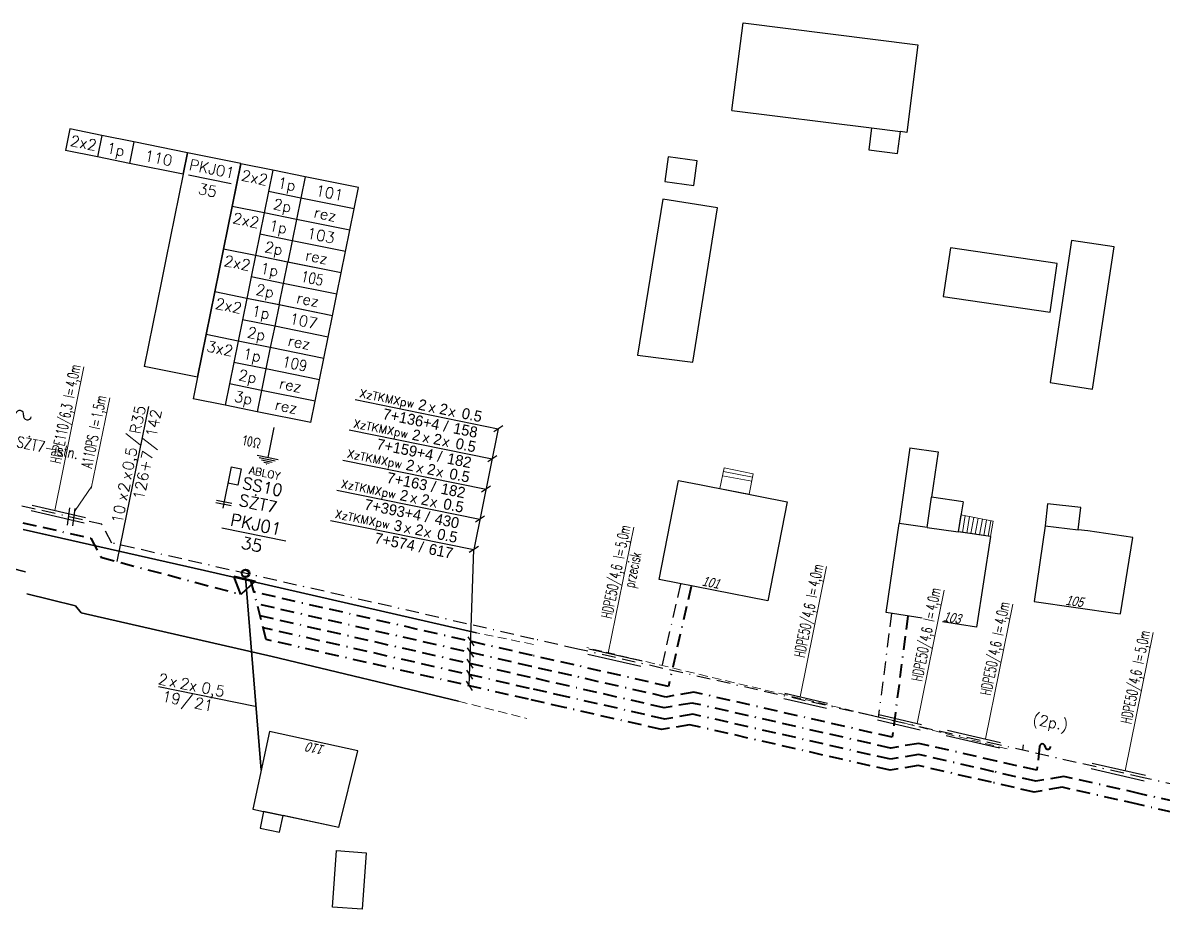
# Model space of a CAD drawing. Header units: millimetres. Extents: x 4848043 to 9699780, y 5827542 to 11659147.
# Drawn here: x 4850410.4 to 4850535.8, y 5827627.9 to 5827725.5 of the extents above; entities that cross this region are included whole.
import ezdxf
from ezdxf.enums import TextEntityAlignment as Align

# ---------------------------------------------------------------- set-up
doc = ezdxf.new("R2010")
doc.units = ezdxf.units.MM
doc.header["$MEASUREMENT"] = 0
for name, pattern in [('0', [0]), ('BORDER', [1.75, 0.5, -0.25, 0.5, -0.25, 0, -0.25]), ('KOJ', [0]), ('KOU', [1.5, 1, -0.5]), ('SCH', [0])]:
    doc.linetypes.add(name, pattern=pattern)
doc.layers.get('0').update_dxf_attribs({"lineweight": 18})
for name, color, linetype, lineweight in [('EADTD_T_0', 7, '0', 18), ('EBTPO_L_6', 9, '0', 18), ('EBUPP_L_3', 6, '0', 25), ('SDRPK_L_0', 7, '0', 35), ('SDRPK_L_1', 7, 'KOU', 18), ('TEL kable doziemne proj.', 32, 'BORDER', 30), ('TEL rury', 6, 'Continuous', 30), ('TEL rury opis', 6, 'Continuous', 20), ('TES kable doziemne proj.', 4, 'BORDER', 40), ('TES kable napow. proj.', 241, 'LIN_NAPOW_PROJ', 35), ('TES zakończenia projektowane', 4, 'Continuous', 40), ('TES złącza projektowane', 4, 'Continuous', 40), ('UZB słupy telefoniczne', 32, 'Continuous', 30)]:
    doc.layers.add(name, color=color, linetype=linetype, lineweight=lineweight)
for name, color, linetype in [('NR-RYS @ 1', 7, 'Continuous'), ('OPIS_KABLA', 30, 'Continuous'), ('OPIS_RURY', 6, 'Continuous'), ('RURY-ISTN', 6, 'Continuous'), ('TES opisy kabli abon.', 30, 'Continuous'), ('TES opisy kabli rozdz.', 30, 'Continuous'), ('TES opisy zakończeń', 30, 'Continuous'), ('TES rury', 6, 'Continuous'), ('TES słup. PD', 6, 'Continuous')]:
    doc.layers.add(name, color=color, linetype=linetype)
doc.styles.add('ROMANS', font='simplex.shx')
doc.styles.add('SIMPLEX', font='simplex.shx', dxfattribs={"width": 0.8, "height": 1.5})
doc.styles.get("Standard").update_dxf_attribs({"font": 'txt', "width": 0.8, "oblique": 15})
doc.linetypes.add('LIN_NAPOW_PROJ', pattern='A,0.0001,-0.4,[136,l_napow.shx,S=0.1,R=0,X=-0.4,Y=0],-0.2,[137,l_napow.shx,S=0.1,R=0,X=-0.2,Y=0],-0.2', length=0.8001)

# ---------------------------------------------------------------- blocks, each defined once
blk = doc.blocks.new('TR-SL1')
blk.add_circle((0, 0), 0.5)
blk = doc.blocks.new('RE-PP')
for centre, start, end in [((0, 0.25), 90, 270), ((0, 0.75), 270, 90)]:
    blk.add_arc(centre, 0.25, start, end)
blk = doc.blocks.new('KBR-SL1P')
for p, q in [((0, 0), (-1, 1.48)), ((-1, 1.48), (1, 1.48)), ((1, 1.48), (0, 0))]:
    blk.add_line(p, q)
blk.add_circle((0, 1.98), 0.35)
blk = doc.blocks.new('KB-RZP')
at = {"style": 'SIMPLEX'}
for s, p in [('/', (0.5, 0.39)), ('x', (-4.75, 0.25)), ('x', (-2.78, 0.25))]:
    blk.add_text(s, height=1, dxfattribs=at).set_placement(p)
for tag, p in [('POJ-KAB', (-5.16, 0.25)), ('DL-KAB', (0.19, -1.25))]:
    blk.add_attdef(tag, text='', height=1, dxfattribs=at).set_placement(p, align=Align.RIGHT)
for tag, p in [('KONS-KAB', (-3.5, 0.25)), ('SR-ZYL', (-0.85, 0.25)), ('SEP', (0.84, -1.25))]:
    blk.add_attdef(tag, text='', height=1, dxfattribs=at).set_placement(p, align=Align.CENTER)
for tag, p in [('NR-KAB', (1.5, 0.25)), ('DL-MON', (1.5, -1.25))]:
    blk.add_attdef(tag, p, '', height=1, dxfattribs=at)
at = {"style": 'SIMPLEX', "flags": 1}
blk.add_attdef('TYP-KAB', text='', height=0.5, dxfattribs=at).set_placement((-8.41, 0.25), align=Align.RIGHT)
blk.add_attdef('REJ-SZAF', (7.64, 0.25), '', height=0.5, dxfattribs=at)
blk = doc.blocks.new('KB-IWP')
at = {"style": 'SIMPLEX'}
for p in [(-1.22, 0.25), (0.64, 0.25)]:
    blk.add_text('x', height=1, dxfattribs=at).set_placement(p, align=Align.RIGHT)
for tag, p in [('POJ-KAB', (-2.13, 0.25)), ('DL-KAB', (-0.62, -1.25))]:
    blk.add_attdef(tag, text='', height=1, dxfattribs=at).set_placement(p, align=Align.RIGHT)
for tag, p in [('KONS-KAB', (-0.52, 0.25)), ('SR-ZYL', (2.12, 0.25)), ('SEP', (-0.02, -1.25))]:
    blk.add_attdef(tag, text='', height=1, dxfattribs=at).set_placement(p, align=Align.CENTER)
at = {"style": 'SIMPLEX', "flags": 1}
blk.add_attdef('TYP-KAB', text='', height=0.5, dxfattribs=at).set_placement((-6.02, 0.25), align=Align.RIGHT)
blk.add_attdef('REJ-SZAF', (6.39, 0.25), '', height=0.5, dxfattribs=at)
at = {"style": 'SIMPLEX'}
blk.add_attdef('DL-MON', (0.7, -1.25), '', height=1, dxfattribs=at)
blk = doc.blocks.new('OB')
at = {"style": 'ROMANS', "width": 0.6}
blk.add_text('l=', height=2, dxfattribs=at).set_placement((9.86, 0.18))
for tag, p in [('OB_TYP', (8.68, 0.18)), ('OB_SW', (11.54, -2.76))]:
    blk.add_attdef(tag, text='', height=2, dxfattribs=at).set_placement(p, align=Align.RIGHT)
blk.add_attdef('OB_DL', (11.91, 0.18), '', height=2, dxfattribs=at)
blk = doc.blocks.new('KBR-ZP2')
blk.add_line((-4, 2), (4, 2))
at = {"style": 'SIMPLEX'}
for tag, p in [('REJ-SZAF', (0, 2.5)), ('NR-ZAK', (0, 0))]:
    blk.add_attdef(tag, text='', height=1.5, dxfattribs=at).set_placement(p, align=Align.CENTER)
blk = doc.blocks.new('*U124')
for p, q in [((10, 0), (0, 0)), ((0, 0), (0, -4)), ((10, -4), (10, 0)), ((0, -4), (0, -8)), ((9, -4), (1, -4)), ((10, -8), (10, -4)), ((0, -8), (0, -12)), ((10, -12), (10, -8)), ((0, -12), (0, -16)), ((10, -16), (10, -12)), ((0, -16), (0, -20)), ((10, -20), (10, -16)), ((0, -20), (0, -24)), ((10, -24), (10, -20)), ((0, -24), (0, -28)), ((10, -28), (10, -24)), ((0, -28), (0, -32)), ((10, -32), (10, -28)), ((0, -32), (0, -36)), ((10, -36), (10, -32)), ((0, -36), (0, -40)), ((10, -40), (10, -36)), ((10, -40), (0, -40))]:
    blk.add_line(p, q)
at = {"style": 'SIMPLEX'}
for tag, p in [('SZAFA', (5, -2)), ('PUNKT', (5, -6))]:
    blk.add_attdef(tag, text='', height=2, dxfattribs=at).set_placement(p, align=Align.MIDDLE_CENTER)
blk = doc.blocks.new('*U136')
for p, q in [((6, 0), (0, 0)), ((0, 0), (0, -4)), ((6, 0), (6, -4)), ((12, 0), (6, 0)), ((22, 0), (12, 0)), ((12, 0), (12, -4)), ((22, -4), (22, 0)), ((6, -4), (0, -4)), ((12, -4), (6, -4)), ((22, -4), (12, -4))]:
    blk.add_line(p, q)
at = {"style": 'SIMPLEX'}
for s, p in [('2x2', (3, -2)), ('1p', (9, -2))]:
    blk.add_text(s, height=2, dxfattribs=at).set_placement(p, align=Align.MIDDLE_CENTER)
blk.add_attdef('PARA1', text='', height=2, dxfattribs=at).set_placement((17, -2), align=Align.MIDDLE_CENTER)
blk = doc.blocks.new('*U123')
for p, q in [((6, 0), (0, 0)), ((0, 0), (0, -4)), ((6, 0), (6, -4)), ((12, 0), (6, 0)), ((22, 0), (12, 0)), ((12, 0), (12, -4)), ((22, -4), (22, 0)), ((0, -4), (0, -8)), ((6, -4), (6, -8)), ((12, -4), (6, -4)), ((22, -4), (12, -4)), ((12, -4), (12, -8)), ((22, -8), (22, -4)), ((6, -8), (0, -8)), ((12, -8), (6, -8)), ((22, -8), (12, -8))]:
    blk.add_line(p, q)
at = {"style": 'SIMPLEX'}
for s, p in [('2x2', (3, -2)), ('1p', (9, -2)), ('2p', (9, -6))]:
    blk.add_text(s, height=2, dxfattribs=at).set_placement(p, align=Align.MIDDLE_CENTER)
for tag, p in [('PARA1', (17, -2)), ('PARA2', (17, -6))]:
    blk.add_attdef(tag, text='', height=2, dxfattribs=at).set_placement(p, align=Align.MIDDLE_CENTER)
blk = doc.blocks.new('*U125')
for p, q in [((6, 0), (0, 0)), ((0, 0), (0, -8)), ((6, 0), (6, -4)), ((12, 0), (6, 0)), ((22, 0), (12, 0)), ((12, 0), (12, -4)), ((22, -4), (22, 0)), ((6, -4), (6, -8)), ((12, -4), (6, -4)), ((22, -4), (12, -4)), ((12, -4), (12, -8)), ((22, -8), (22, -4)), ((0, -8), (0, -12)), ((6, -8), (6, -12)), ((12, -8), (6, -8)), ((22, -8), (12, -8)), ((12, -8), (12, -12)), ((22, -12), (22, -8)), ((6, -12), (0, -12)), ((12, -12), (6, -12)), ((22, -12), (12, -12))]:
    blk.add_line(p, q)
at = {"style": 'SIMPLEX'}
for s, p in [('3x2', (3, -2)), ('1p', (9, -2)), ('2p', (9, -6)), ('3p', (9, -10))]:
    blk.add_text(s, height=2, dxfattribs=at).set_placement(p, align=Align.MIDDLE_CENTER)
for tag, p in [('PARA1', (17, -2)), ('PARA2', (17, -6)), ('PARA3', (17, -10))]:
    blk.add_attdef(tag, text='', height=2, dxfattribs=at).set_placement(p, align=Align.MIDDLE_CENTER)

msp = doc.modelspace()

# ---------------------------------------------------------------- linework, layer by layer
at = {"layer": 'EBTPO_L_6', "linetype": 'SCH'}
for p, q in [((4850487.09, 5827674.23), (4850487.55, 5827676.49)), ((4850490.75, 5827675.86), (4850487.55, 5827676.49)), ((4850487.38, 5827675.64), (4850490.59, 5827675.02)), ((4850487.47, 5827676.1), (4850490.68, 5827675.48)), ((4850490.31, 5827673.59), (4850490.75, 5827675.86)), ((4850490.31, 5827673.59), (4850487.09, 5827674.23)), ((4850513.28, 5827669.46), (4850513.6, 5827671.33)), ((4850513.6, 5827671.33), (4850517.15, 5827670.62)), ((4850514.07, 5827671.24), (4850513.76, 5827669.39)), ((4850514.55, 5827671.14), (4850514.24, 5827669.32)), ((4850515.01, 5827671.05), (4850514.7, 5827669.26)), ((4850515.49, 5827670.96), (4850515.18, 5827669.19)), ((4850515.96, 5827670.87), (4850515.66, 5827669.12)), ((4850516.42, 5827670.76), (4850516.13, 5827669.05)), ((4850516.9, 5827670.67), (4850516.61, 5827668.99)), ((4850516.86, 5827668.95), (4850517.15, 5827670.62)), ((4850513.28, 5827669.46), (4850516.86, 5827668.95))]:
    msp.add_line(p, q, dxfattribs=at)
at = {"layer": 'EBUPP_L_3', "linetype": '0'}
for p, q in [((4850488.41, 5827715.85), (4850489.64, 5827725.49)), ((4850489.64, 5827725.49), (4850508.86, 5827723.05)), ((4850508.86, 5827723.05), (4850507.64, 5827713.42)), ((4850488.41, 5827715.85), (4850503.76, 5827713.91)), ((4850503.76, 5827713.91), (4850503.46, 5827711.52)), ((4850503.76, 5827713.91), (4850506.94, 5827713.51)), ((4850506.63, 5827711.12), (4850506.94, 5827713.51)), ((4850507.64, 5827713.42), (4850506.94, 5827713.51)), ((4850503.46, 5827711.52), (4850506.63, 5827711.12)), ((4850481.41, 5827710.72), (4850481.04, 5827708.01)), ((4850484.58, 5827710.28), (4850481.41, 5827710.72)), ((4850484.21, 5827707.58), (4850484.58, 5827710.28)), ((4850481.04, 5827708.01), (4850484.21, 5827707.58)), ((4850480.82, 5827706.07), (4850478.03, 5827688.91)), ((4850486.83, 5827705.11), (4850480.82, 5827706.07)), ((4850484.11, 5827688.14), (4850486.83, 5827705.11)), ((4850525.78, 5827701.54), (4850523.4, 5827685.88)), ((4850530.45, 5827700.83), (4850525.78, 5827701.54)), ((4850512.46, 5827700.73), (4850511.65, 5827695.38)), ((4850524.2, 5827698.98), (4850512.46, 5827700.73)), ((4850528.08, 5827685.17), (4850530.45, 5827700.83)), ((4850523.41, 5827693.63), (4850524.2, 5827698.98)), ((4850511.65, 5827695.38), (4850523.41, 5827693.63)), ((4850478.03, 5827688.91), (4850484.11, 5827688.14)), ((4850523.4, 5827685.88), (4850528.08, 5827685.17)), ((4850507.98, 5827678.7), (4850506.79, 5827670.39)), ((4850507.98, 5827678.7), (4850511.08, 5827678.25)), ((4850511.08, 5827678.25), (4850510.37, 5827673.28)), ((4850480.41, 5827664.22), (4850482.55, 5827675.11)), ((4850482.55, 5827675.11), (4850485.04, 5827674.62)), ((4850485.04, 5827674.62), (4850494.5, 5827672.77)), ((4850494.5, 5827672.77), (4850492.37, 5827661.88)), ((4850509.89, 5827669.95), (4850510.37, 5827673.28)), ((4850513.86, 5827672.78), (4850510.37, 5827673.28)), ((4850513.86, 5827672.78), (4850513.28, 5827669.46)), ((4850523.13, 5827672.55), (4850522.86, 5827670.12)), ((4850526.79, 5827672.14), (4850523.13, 5827672.55)), ((4850526.51, 5827669.69), (4850526.79, 5827672.14)), ((4850505.38, 5827660.6), (4850506.79, 5827670.39)), ((4850509.89, 5827669.95), (4850506.79, 5827670.39)), ((4850522.86, 5827670.12), (4850521.64, 5827661.81)), ((4850522.86, 5827670.12), (4850526.51, 5827669.69)), ((4850509.89, 5827669.95), (4850513.28, 5827669.46)), ((4850513.38, 5827669.45), (4850513.28, 5827669.46)), ((4850516.86, 5827668.95), (4850513.38, 5827669.45)), ((4850516.86, 5827668.95), (4850515.31, 5827658.95)), ((4850527.56, 5827669.57), (4850526.51, 5827669.69)), ((4850532.5, 5827668.82), (4850527.56, 5827669.57)), ((4850531.16, 5827660.43), (4850532.5, 5827668.82)), ((4850492.37, 5827661.88), (4850480.41, 5827664.22)), ((4850521.64, 5827661.81), (4850530.81, 5827660.48)), ((4850509.34, 5827659.94), (4850505.38, 5827660.6)), ((4850530.81, 5827660.48), (4850531.16, 5827660.43)), ((4850515.31, 5827658.95), (4850511.58, 5827659.57)), ((4850437.56, 5827647.49), (4850435.71, 5827638.93)), ((4850447.27, 5827645.37), (4850437.56, 5827647.49)), ((4850445.19, 5827636.91), (4850447.27, 5827645.37)), ((4850435.71, 5827638.93), (4850436.9, 5827638.67)), ((4850436.9, 5827638.67), (4850436.52, 5827636.84)), ((4850445.19, 5827636.91), (4850436.9, 5827638.67)), ((4850436.9, 5827638.67), (4850439.04, 5827638.22)), ((4850438.65, 5827636.39), (4850439.04, 5827638.22)), ((4850445.19, 5827636.91), (4850439.04, 5827638.22)), ((4850436.52, 5827636.84), (4850438.65, 5827636.39)), ((4850444.47, 5827628.16), (4850444.93, 5827634.37)), ((4850444.93, 5827634.37), (4850448.2, 5827634.12)), ((4850448.2, 5827634.12), (4850447.73, 5827627.92)), ((4850447.73, 5827627.92), (4850444.47, 5827628.16))]:
    msp.add_line(p, q, dxfattribs=at)
at = {"layer": 'OPIS_RURY'}
for p, q in [((4850438.01, 5827680.94), (4850437.35, 5827677.66)), ((4850436.18, 5827677.89), (4850438.51, 5827677.42)), ((4850436.43, 5827677.64), (4850438.18, 5827677.28)), ((4850436.68, 5827677.38), (4850437.85, 5827677.14)), ((4850436.93, 5827677.12), (4850437.52, 5827677)), ((4850437.17, 5827676.91), (4850437.22, 5827676.9))]:
    msp.add_line(p, q, dxfattribs=at)
at = {"layer": 'RURY-ISTN'}
for p, q in [((4850433.33, 5827676.62), (4850432.41, 5827672.06)), ((4850433.33, 5827676.62), (4850434.43, 5827676.4)), ((4850434.43, 5827676.4), (4850434.06, 5827674.6)), ((4850434.06, 5827674.6), (4850432.97, 5827674.82)), ((4850433.33, 5827672.32), (4850431.66, 5827672.66)), ((4850433.39, 5827672.58), (4850431.71, 5827672.92))]:
    msp.add_line(p, q, dxfattribs=at)
at = {"layer": 'SDRPK_L_0', "linetype": 'KOJ'}
for p, q in [((4850430.4, 5827665.19), (4850410.46, 5827669.72)), ((4850410.46, 5827669.71), (4850413.06, 5827669.12)), ((4850413.06, 5827669.12), (4850410.46, 5827669.71)), ((4850410.72, 5827665.07), (4850403.99, 5827666.74)), ((4850460.32, 5827658.35), (4850430.4, 5827665.19)), ((4850416.2, 5827661.33), (4850410.86, 5827662.65)), ((4850416.85, 5827660.53), (4850416.2, 5827661.33)), ((4850437.83, 5827655.74), (4850416.85, 5827660.53)), ((4850458.34, 5827650.81), (4850437.83, 5827655.74))]:
    msp.add_line(p, q, dxfattribs=at)
at = {"layer": 'SDRPK_L_1', "linetype": 'KOU'}
for p, q in [((4850466.57, 5827657.06), (4850460.32, 5827658.35)), ((4850506.19, 5827648.69), (4850472.44, 5827656.72)), ((4850458.34, 5827650.81), (4850465.86, 5827648.92)), ((4850518.69, 5827645.57), (4850506.19, 5827648.69))]:
    msp.add_line(p, q, dxfattribs=at)
at = {"layer": 'TEL kable doziemne proj.', "ltscale": 3}
for p, q in [((4850482.75, 5827663.7), (4850480.66, 5827654.52)), ((4850505.97, 5827660.5), (4850504.51, 5827649.04)), ((4850520.46, 5827646.02), (4850520.39, 5827645.42))]:
    msp.add_line(p, q, dxfattribs=at)
for points in [[(4850410.31, 5827672.34), (4850419.09, 5827670.33)], [(4850466.62, 5827657.66), (4850420.22, 5827668.23), (4850419.09, 5827670.33)], [(4850539.79, 5827641.01), (4850533.7, 5827642.39), (4850517.9, 5827645.99), (4850503.87, 5827649.19), (4850471.46, 5827656.56), (4850466.62, 5827657.66)]]:
    msp.add_lwpolyline(points, dxfattribs=at)
at = {"layer": 'TEL rury'}
for p, q in [((4850411.33, 5827671.8), (4850417.18, 5827670.46)), ((4850411.46, 5827672.38), (4850417.31, 5827671.05)), ((4850415.34, 5827670.21), (4850415.59, 5827672.12)), ((4850415.93, 5827670.13), (4850416.18, 5827672.04)), ((4850494.25, 5827651.69), (4850498.93, 5827650.62)), ((4850494.12, 5827651.1), (4850498.8, 5827650.04)), ((4850504.44, 5827648.75), (4850509.12, 5827647.66)), ((4850504.58, 5827649.34), (4850509.25, 5827648.24)), ((4850512.12, 5827647.62), (4850517.97, 5827646.28)), ((4850511.98, 5827647.03), (4850517.83, 5827645.69)), ((4850528.04, 5827643.99), (4850533.89, 5827642.66)), ((4850527.91, 5827643.4), (4850533.76, 5827642.07))]:
    msp.add_line(p, q, dxfattribs=at)
at = {"layer": 'TEL rury', "linetype": 'ByBlock'}
for p, q in [((4850472.69, 5827656.58), (4850478.55, 5827655.26)), ((4850472.56, 5827655.99), (4850478.41, 5827654.67))]:
    msp.add_line(p, q, dxfattribs=at)
at = {"layer": 'TEL rury opis'}
for p, q in [((4850413.93, 5827671.82), (4850417.14, 5827687.63)), ((4850417.95, 5827674.22), (4850419.98, 5827684.21)), ((4850416.17, 5827671.82), (4850418.01, 5827674.5)), ((4850474.81, 5827656.1), (4850477.62, 5827669.96)), ((4850495.92, 5827651.31), (4850498.83, 5827665.65)), ((4850508.77, 5827648.35), (4850511.75, 5827663.03)), ((4850516.31, 5827646.66), (4850519.32, 5827661.5)), ((4850531.68, 5827643.16), (4850534.76, 5827658.37))]:
    msp.add_line(p, q, dxfattribs=at)
at = {"layer": 'TES kable doziemne proj.', "ltscale": 3}
msp.add_line((4850484.12, 5827649.38), (4850481.04, 5827648.85), dxfattribs=at)
for points in [[(4850410.42, 5827670.46), (4850417.89, 5827668.76), (4850419.01, 5827666.66), (4850419.01, 5827666.66), (4850434.41, 5827662.57)], [(4850466.05, 5827651.03), (4850437.2, 5827657.6), (4850435.33, 5827664.78)], [(4850466.47, 5827655.85), (4850435.84, 5827662.83)], [(4850483.92, 5827663.43), (4850481.42, 5827652.45), (4850471.06, 5827654.81), (4850466.47, 5827655.85)], [(4850466.36, 5827654.65), (4850436.18, 5827661.52)], [(4850466.26, 5827653.44), (4850436.52, 5827660.21)], [(4850507.75, 5827660.21), (4850506.05, 5827646.85), (4850484.24, 5827651.81), (4850481.16, 5827651.28), (4850470.8, 5827653.64), (4850466.36, 5827654.65)], [(4850466.15, 5827652.23), (4850436.86, 5827658.9)], [(4850505.87, 5827645.66), (4850484.05, 5827650.62), (4850480.97, 5827650.09), (4850470.53, 5827652.47), (4850466.26, 5827653.44)], [(4850539.32, 5827639.27), (4850533.3, 5827640.64), (4850524.93, 5827642.54), (4850521.85, 5827642.01), (4850517.23, 5827643.06), (4850508.93, 5827644.96), (4850505.86, 5827644.43), (4850484.12, 5827649.38), (4850481.04, 5827648.85), (4850470.26, 5827651.3), (4850466.15, 5827652.23)], [(4850539, 5827638.11), (4850533.04, 5827639.47), (4850524.75, 5827641.35), (4850521.67, 5827640.82), (4850516.97, 5827641.89), (4850508.9, 5827643.74), (4850505.83, 5827643.21), (4850483.75, 5827648.23), (4850480.67, 5827647.7), (4850470, 5827650.13), (4850466.05, 5827651.03)], [(4850522.25, 5827645.82), (4850521.96, 5827643.22), (4850517.5, 5827644.23), (4850508.96, 5827646.18), (4850505.89, 5827645.65), (4850505.87, 5827645.66)]]:
    msp.add_lwpolyline(points, dxfattribs=at)
at = {"layer": 'TES kable napow. proj.', "ltscale": 3}
msp.add_line((4850434.92, 5827664.47), (4850436.63, 5827643.21), dxfattribs=at)
at = {"layer": 'TES opisy kabli rozdz.'}
for p, q in [((4850446.97, 5827684.01), (4850462.72, 5827680.81)), ((4850420.81, 5827666.18), (4850424.28, 5827683.26)), ((4850446.3, 5827680.68), (4850462.05, 5827677.49)), ((4850462.72, 5827680.81), (4850460.02, 5827667.52)), ((4850463.22, 5827681.14), (4850462.22, 5827680.48)), ((4850462.55, 5827677.82), (4850461.55, 5827677.16)), ((4850445.62, 5827677.36), (4850461.37, 5827674.16)), ((4850444.95, 5827674.03), (4850460.7, 5827670.84)), ((4850461.87, 5827674.5), (4850460.87, 5827673.83)), ((4850461.87, 5827674.5), (4850460.87, 5827673.83)), ((4850444.27, 5827670.71), (4850460.02, 5827667.52)), ((4850461.2, 5827671.17), (4850460.2, 5827670.51)), ((4850461.2, 5827671.17), (4850460.2, 5827670.51)), ((4850460.53, 5827667.85), (4850459.52, 5827667.18)), ((4850459.52, 5827652.51), (4850460.02, 5827667.52)), ((4850459.35, 5827657.9), (4850460.02, 5827656.9)), ((4850459.31, 5827656.68), (4850459.98, 5827655.68)), ((4850459.27, 5827655.45), (4850459.93, 5827654.45)), ((4850459.23, 5827654.23), (4850459.89, 5827653.23)), ((4850459.19, 5827653.01), (4850459.85, 5827652.01)), ((4850435.99, 5827650.24), (4850425.33, 5827652.41))]:
    msp.add_line(p, q, dxfattribs=at)
at = {"layer": 'TES rury', "linetype": 'Continuous'}
for centre, start, end in [((4850410.08, 5827682.39), 348.5339, 168.5339), ((4850410.93, 5827682.22), 168.5339, 348.5339)]:
    msp.add_arc(centre, 0.433, start, end, dxfattribs=at)

# ---------------------------------------------------------------- block references
at = {"layer": 'TEL rury opis'}
for p, xscale, yscale, zscale, rotation, values in [((4850414.97, 5827678.29), 0.6, 0.6, 0.6, 78.53388412801621, {'OB_TYP': 'HDPE110/6,3', 'OB_DL': '4,0m'}), ((4850417.81, 5827674.87), 0.6, 0.6, 0.6, 78.53388412801621, {'OB_TYP': 'A110PS', 'OB_DL': '1,5m'}), ((4850475.45, 5827660.62), 0.6000000000000001, 0.6000000000000001, 0.6000000000000001, 78.53388412921728, {'OB_TYP': 'HDPE50/4,6', 'OB_DL': '5,0m', 'OB_SW': 'przecisk'}), ((4850496.66, 5827656.32), 0.6000000000000001, 0.6000000000000001, 0.6000000000000001, 78.53388412921728, {'OB_TYP': 'HDPE50/4,6', 'OB_DL': '4,0m'}), ((4850509.58, 5827653.7), 0.6000000000000001, 0.6000000000000001, 0.6000000000000001, 78.53388412921728, {'OB_TYP': 'HDPE50/4,6', 'OB_DL': '4,0m'}), ((4850517.15, 5827652.16), 0.6000000000000001, 0.6000000000000001, 0.6000000000000001, 78.53388412921728, {'OB_TYP': 'HDPE50/4,6', 'OB_DL': '4,0m'}), ((4850532.59, 5827649.03), 0.6000000000000001, 0.6000000000000001, 0.6000000000000001, 78.53388412921728, {'OB_TYP': 'HDPE50/4,6', 'OB_DL': '5,0m'})]:
    msp.add_blockref('OB', p, dxfattribs=dict(at, xscale=xscale, yscale=yscale, zscale=zscale, rotation=rotation)).add_auto_attribs(values)
at = {"layer": 'TES opisy kabli abon.', "linetype": 'Continuous', "xscale": 1.199999999727946, "yscale": 1.199999999727946, "zscale": 1.199999999727946, "rotation": 348.5338841265313}
msp.add_blockref('KB-IWP', (4850428.68, 5827651.73), dxfattribs=at).add_auto_attribs({'POJ-KAB': '2', 'KONS-KAB': '2', 'DL-KAB': '19', 'DL-MON': '21', 'SR-ZYL': '0,5', 'SEP': '/'})
at = {"layer": 'TES opisy kabli rozdz.'}
ref = msp.add_blockref('KB-IWP', (4850457.15, 5827681.95), dxfattribs=dict(at, xscale=1.2, yscale=1.2, zscale=1.2, rotation=348.5338841265313))
ref.add_attrib('POJ-KAB', '2', dxfattribs={"layer": '0', "height": 1.2, "rotation": 348.5339}).set_placement((4850454.7, 5827682.75), align=Align.RIGHT)
ref.add_attrib('KONS-KAB', '2', dxfattribs={"layer": '0', "height": 1.2, "rotation": 348.5339}).set_placement((4850456.6, 5827682.37), align=Align.CENTER)
ref.add_attrib('SR-ZYL', '0.5', dxfattribs={"layer": '0', "height": 1.2, "rotation": 348.5339}).set_placement((4850459.7, 5827681.74), align=Align.CENTER)
ref.add_attrib('DL-KAB', '7+136+4', dxfattribs={"layer": '0', "height": 1.2, "rotation": 348.5339}).set_placement((4850456.13, 5827680.63), align=Align.RIGHT)
ref.add_attrib('DL-MON', '158', (4850457.68, 5827680.32), dxfattribs={"layer": '0', "height": 1.2, "rotation": 348.5339})
ref.add_attrib('SEP', '/', dxfattribs={"layer": '0', "height": 1.2, "rotation": 348.5339}).set_placement((4850456.83, 5827680.49), align=Align.CENTER)
at = {"layer": 'TES opisy kabli rozdz.', "xscale": 1.199999999930151, "yscale": 1.199999999930151, "zscale": 1.199999999930151, "rotation": 78.53388412829946}
msp.add_blockref('KB-RZP', (4850423.27, 5827678.32), dxfattribs=at).add_auto_attribs({'POJ-KAB': '10', 'KONS-KAB': '2', 'SR-ZYL': '0,5', 'NR-KAB': 'R35', 'DL-KAB': '126+7', 'DL-MON': '142', 'SEP': '/'})
at = {"layer": 'TES opisy kabli rozdz.'}
ref = msp.add_blockref('KB-IWP', (4850456.48, 5827678.63), dxfattribs=dict(at, xscale=1.2, yscale=1.2, zscale=1.2, rotation=348.5338841265313))
ref.add_attrib('POJ-KAB', '2', dxfattribs={"layer": '0', "height": 1.2, "rotation": 348.5339}).set_placement((4850454.03, 5827679.43), align=Align.RIGHT)
ref.add_attrib('KONS-KAB', '2', dxfattribs={"layer": '0', "height": 1.2, "rotation": 348.5339}).set_placement((4850455.93, 5827679.05), align=Align.CENTER)
ref.add_attrib('SR-ZYL', '0.5', dxfattribs={"layer": '0', "height": 1.2, "rotation": 348.5339}).set_placement((4850459.03, 5827678.42), align=Align.CENTER)
ref.add_attrib('DL-KAB', '7+159+4', dxfattribs={"layer": '0', "height": 1.2, "rotation": 348.5339}).set_placement((4850455.45, 5827677.31), align=Align.RIGHT)
ref.add_attrib('DL-MON', '182', (4850457, 5827676.99), dxfattribs={"layer": '0', "height": 1.2, "rotation": 348.5339})
ref.add_attrib('SEP', '/', dxfattribs={"layer": '0', "height": 1.2, "rotation": 348.5339}).set_placement((4850456.16, 5827677.16), align=Align.CENTER)
ref = msp.add_blockref('KB-IWP', (4850455.81, 5827675.3), dxfattribs=dict(at, xscale=1.2, yscale=1.2, zscale=1.2, rotation=348.5338841265313))
ref.add_attrib('POJ-KAB', '2', dxfattribs={"layer": '0', "height": 1.2, "rotation": 348.5339}).set_placement((4850453.36, 5827676.11), align=Align.RIGHT)
ref.add_attrib('KONS-KAB', '2', dxfattribs={"layer": '0', "height": 1.2, "rotation": 348.5339}).set_placement((4850455.25, 5827675.73), align=Align.CENTER)
ref.add_attrib('SR-ZYL', '0.5', dxfattribs={"layer": '0', "height": 1.2, "rotation": 348.5339}).set_placement((4850458.35, 5827675.09), align=Align.CENTER)
ref.add_attrib('DL-KAB', '7+163', dxfattribs={"layer": '0', "height": 1.2, "rotation": 348.5339}).set_placement((4850454.78, 5827673.98), align=Align.RIGHT)
ref.add_attrib('DL-MON', '182', (4850456.33, 5827673.67), dxfattribs={"layer": '0', "height": 1.2, "rotation": 348.5339})
ref.add_attrib('SEP', '/', dxfattribs={"layer": '0', "height": 1.2, "rotation": 348.5339}).set_placement((4850455.48, 5827673.84), align=Align.CENTER)
ref = msp.add_blockref('KB-IWP', (4850455.13, 5827671.98), dxfattribs=dict(at, xscale=1.2, yscale=1.2, zscale=1.2, rotation=348.5338841265313))
ref.add_attrib('POJ-KAB', '2', dxfattribs={"layer": '0', "height": 1.2, "rotation": 348.5339}).set_placement((4850452.68, 5827672.78), align=Align.RIGHT)
ref.add_attrib('KONS-KAB', '2', dxfattribs={"layer": '0', "height": 1.2, "rotation": 348.5339}).set_placement((4850454.58, 5827672.4), align=Align.CENTER)
ref.add_attrib('SR-ZYL', '0.5', dxfattribs={"layer": '0', "height": 1.2, "rotation": 348.5339}).set_placement((4850457.68, 5827671.77), align=Align.CENTER)
ref.add_attrib('DL-KAB', '7+393+4', dxfattribs={"layer": '0', "height": 1.2, "rotation": 348.5339}).set_placement((4850454.11, 5827670.66), align=Align.RIGHT)
ref.add_attrib('DL-MON', '430', (4850455.65, 5827670.34), dxfattribs={"layer": '0', "height": 1.2, "rotation": 348.5339})
ref.add_attrib('SEP', '/', dxfattribs={"layer": '0', "height": 1.2, "rotation": 348.5339}).set_placement((4850454.81, 5827670.52), align=Align.CENTER)
ref = msp.add_blockref('KB-IWP', (4850454.46, 5827668.66), dxfattribs=dict(at, xscale=1.2, yscale=1.2, zscale=1.2, rotation=348.5338841265313))
ref.add_attrib('POJ-KAB', '3', dxfattribs={"layer": '0', "height": 1.2, "rotation": 348.5339}).set_placement((4850452.01, 5827669.46), align=Align.RIGHT)
ref.add_attrib('KONS-KAB', '2', dxfattribs={"layer": '0', "height": 1.2, "rotation": 348.5339}).set_placement((4850453.91, 5827669.08), align=Align.CENTER)
ref.add_attrib('SR-ZYL', '0.5', dxfattribs={"layer": '0', "height": 1.2, "rotation": 348.5339}).set_placement((4850457, 5827668.45), align=Align.CENTER)
ref.add_attrib('DL-KAB', '7+574', dxfattribs={"layer": '0', "height": 1.2, "rotation": 348.5339}).set_placement((4850453.43, 5827667.33), align=Align.RIGHT)
ref.add_attrib('DL-MON', '617', (4850454.98, 5827667.02), dxfattribs={"layer": '0', "height": 1.2, "rotation": 348.5339})
ref.add_attrib('SEP', '/', dxfattribs={"layer": '0', "height": 1.2, "rotation": 348.5339}).set_placement((4850454.13, 5827667.19), align=Align.CENTER)
at = {"layer": 'TES opisy zakończeń', "xscale": 0.8999999999268937, "yscale": 0.8999999999268937, "zscale": 0.8999999999268937, "rotation": 348.5338841264513}
msp.add_blockref('KBR-ZP2', (4850435.47, 5827667.41), dxfattribs=at).add_auto_attribs({'REJ-SZAF': 'PKJ01', 'NR-ZAK': '35'})
at = {"layer": 'TES słup. PD', "xscale": 0.6, "yscale": 0.6, "zscale": 0.6, "rotation": 348.5338841365506}
for name, p, values in [('*U136', (4850415.58, 5827713.8), {'PARA1': '110'}), ('*U124', (4850428.52, 5827711.18), {'SZAFA': 'PKJ01', 'PUNKT': '35'}), ('*U123', (4850434.4, 5827709.98), {'PARA1': '101', 'PARA2': 'rez'}), ('*U123', (4850433.45, 5827705.28), {'PARA1': '103', 'PARA2': 'rez'}), ('*U123', (4850431.54, 5827695.87), {'PARA1': '107', 'PARA2': 'rez'})]:
    msp.add_blockref(name, p, dxfattribs=at).add_auto_attribs(values)
at = {"layer": 'TES słup. PD'}
ref = msp.add_blockref('*U123', (4850432.49, 5827700.58), dxfattribs=dict(at, xscale=0.6, yscale=0.6, zscale=0.6, rotation=348.5338841365506))
ref.add_attrib('PARA1', '105', dxfattribs={"layer": '0', "height": 1.2, "rotation": 348.5339, "style": 'SIMPLEX', "width": 0.8}).set_placement((4850442.25, 5827697.37), align=Align.MIDDLE_CENTER)
ref.add_attrib('PARA2', 'rez', dxfattribs={"layer": '0', "height": 1.2, "rotation": 348.5339, "style": 'SIMPLEX'}).set_placement((4850441.77, 5827695.02), align=Align.MIDDLE_CENTER)
ref = msp.add_blockref('*U125', (4850430.58, 5827691.17), dxfattribs=dict(at, xscale=0.6, yscale=0.6, zscale=0.6, rotation=348.5338841289874))
ref.add_attrib('PARA1', '109', dxfattribs={"layer": '0', "height": 1.2, "rotation": 348.5339, "style": 'SIMPLEX', "width": 0.9}).set_placement((4850440.34, 5827687.96), align=Align.MIDDLE_CENTER)
ref.add_attrib('PARA2', 'rez', dxfattribs={"layer": '0', "height": 1.2, "rotation": 348.5339, "style": 'SIMPLEX'}).set_placement((4850439.86, 5827685.61), align=Align.MIDDLE_CENTER)
ref.add_attrib('PARA3', 'rez', dxfattribs={"layer": '0', "height": 1.2, "rotation": 348.5339, "style": 'SIMPLEX'}).set_placement((4850439.39, 5827683.26), align=Align.MIDDLE_CENTER)
at = {"layer": 'TES zakończenia projektowane', "xscale": 1.199999999999994, "yscale": 1.199999999999994, "zscale": 1.199999999999994, "rotation": 347.4499448680795}
msp.add_blockref('KBR-SL1P', (4850434.41, 5827662.57), dxfattribs=at)
at = {"layer": 'TES złącza projektowane', "xscale": 1.2, "yscale": 1.2, "zscale": 1.2, "rotation": 270.1819109899369}
msp.add_blockref('RE-PP', (4850522.25, 5827645.82), dxfattribs=at)
at = {"layer": 'UZB słupy telefoniczne', "xscale": 0.7200000000000001, "yscale": 0.7200000000000001, "zscale": 0.6, "rotation": 88.97723720235952}
msp.add_blockref('TR-SL1', (4850434.88, 5827664.89), dxfattribs=at)

# ---------------------------------------------------------------- texts
at = {"layer": 'EADTD_T_0', "char_height": 1.08, "attachment_point": 8, "line_spacing_factor": 0.82}
for s, insert, rotation in [('101', (4850485.99, 5827663.35), 348.9448), ('105', (4850526.01, 5827661.28), 351.7507), ('103', (4850512.54, 5827659.47), 350.6113), ('110', (4850442.76, 5827646.15), 167.7391)]:
    msp.add_mtext(s, dxfattribs=dict(at, insert=insert, rotation=rotation))
at = {"layer": 'NR-RYS @ 1', "color": 6, "style": 'ROMANS'}
msp.add_text('(2p.)', height=1.188, rotation=348.5339, dxfattribs=at).set_placement((4850523.44, 5827648.43), align=Align.MIDDLE)
at = {"layer": 'OPIS_KABLA', "style": 'SIMPLEX'}
msp.add_text('ABLOY', height=0.84, rotation=348.5339, dxfattribs=at).set_placement((4850436.95, 5827675.51), align=Align.CENTER)
at = {"layer": 'OPIS_RURY', "style": 'SIMPLEX', "width": 0.8}
msp.add_text('10Ω', height=1.152, rotation=348.5339, dxfattribs=at).set_placement((4850434.49, 5827679.01))
at = {"layer": 'RURY-ISTN', "style": 'ROMANS'}
for s, p in [('SS10', (4850434.48, 5827674.23)), ('SŻT7', (4850434.1, 5827672.34))]:
    msp.add_text(s, height=1.296, rotation=348.5339, dxfattribs=at).set_placement(p)
at = {"layer": 'TES opisy kabli rozdz.', "style": 'SIMPLEX'}
for p in [(4850450.39, 5827683.69), (4850449.71, 5827680.37), (4850449.04, 5827677.04), (4850448.36, 5827673.72), (4850447.69, 5827670.4)]:
    msp.add_text('XzTKMXpw', height=0.9, rotation=348.5339, dxfattribs=at).set_placement(p, align=Align.CENTER)
at = {"layer": 'TES rury', "linetype": 'Continuous', "style": 'ROMANS', "width": 0.8}
msp.add_text('SŻT7-istn.', height=1.2, rotation=348.5339, dxfattribs=at).set_placement((4850409.65, 5827678.82))

doc.saveas('drawing.dxf')
